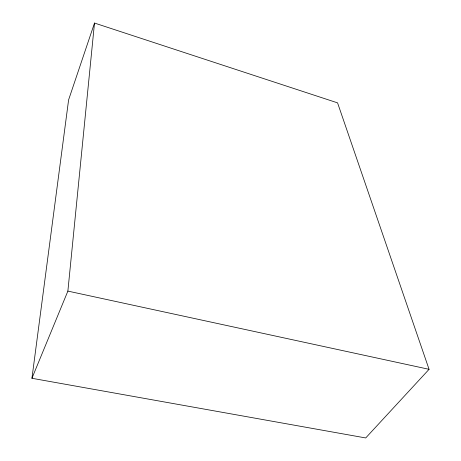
<?xml version="1.0" encoding="UTF-8"?>
<svg xmlns="http://www.w3.org/2000/svg" width="461" height="461" viewBox="0 0 461 461"><rect width="100%" height="100%" fill="white"/><g stroke="black" fill="none" stroke-linecap="round" stroke-linejoin="round"><path stroke-width="0.69" d="M31.936 378.285L67.876 291.098L94.505 23.05L337.567 102.861L429.064 369.319L365.711 437.95L31.936 378.285L68.608 99.864L94.505 23.05M67.876 291.098L429.064 369.319"/></g></svg>
